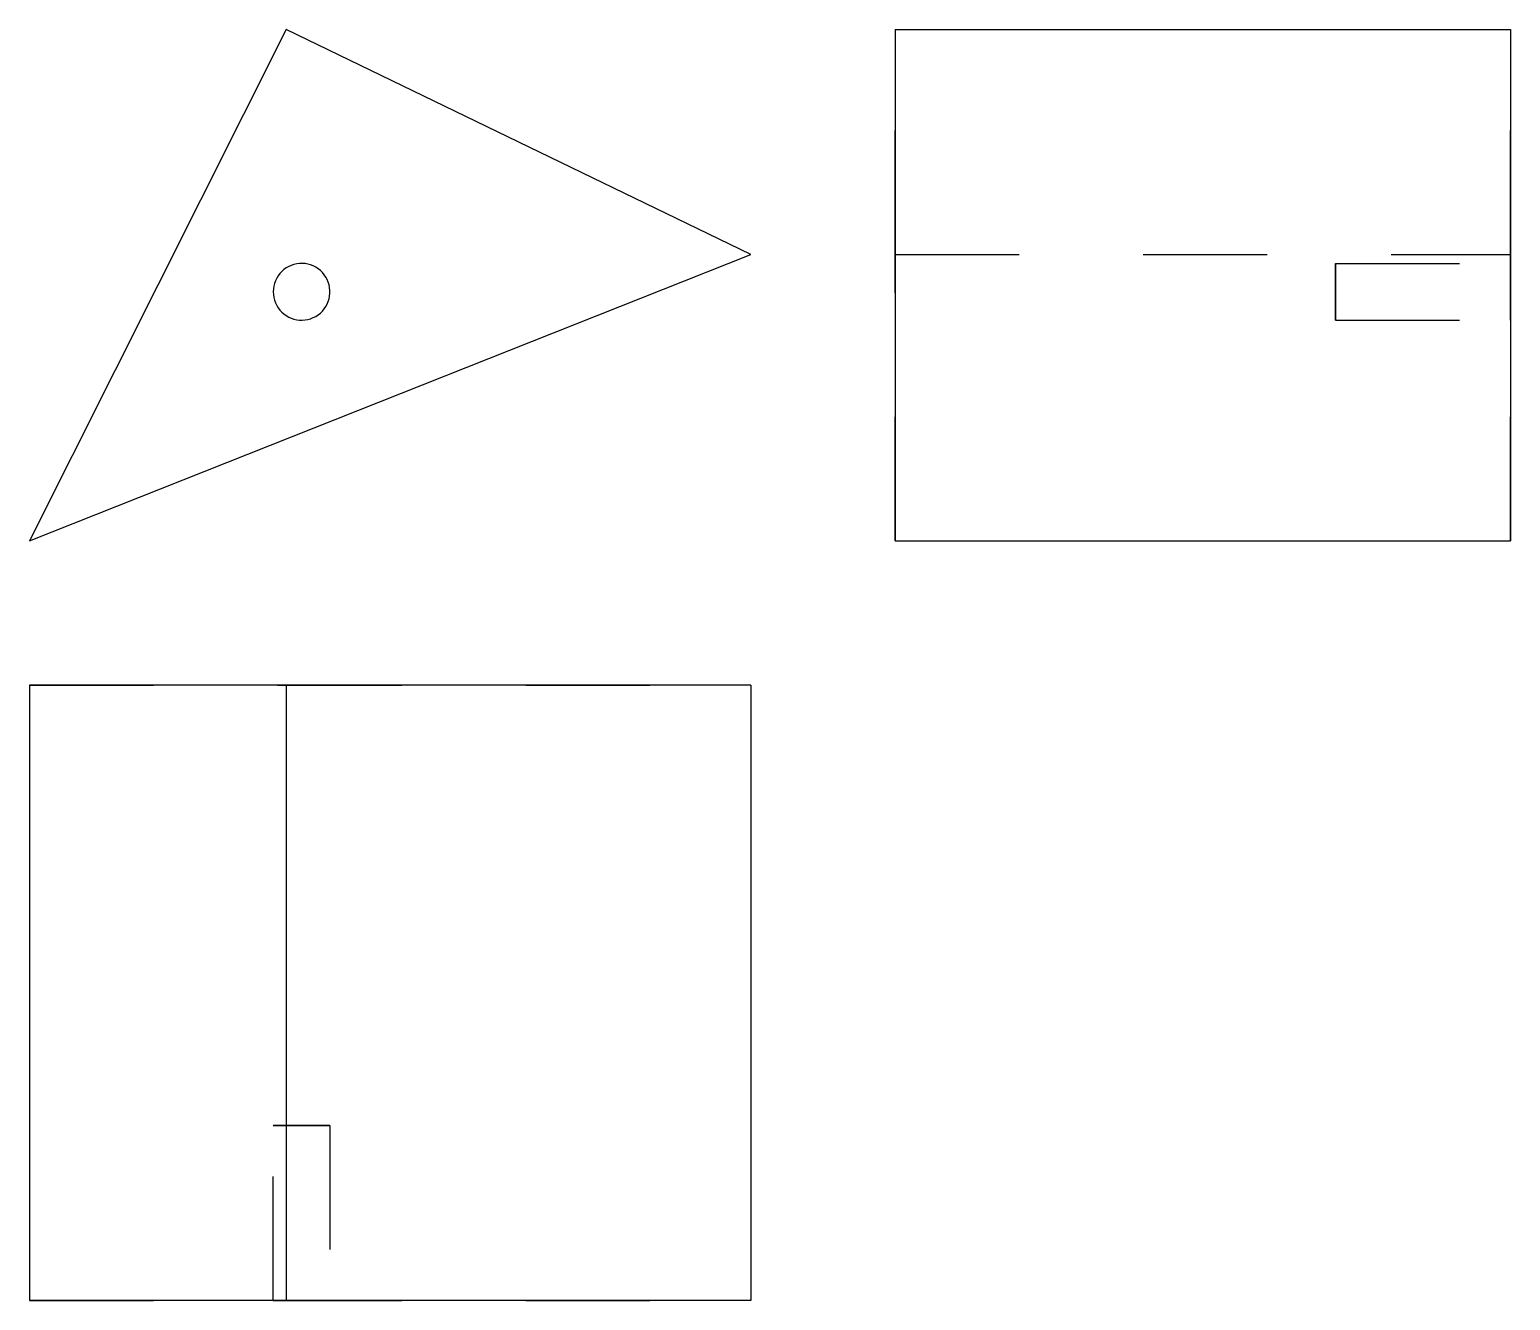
# Model space of a CAD drawing. Extents: x 0 to 1.19, y 0 to 1.02.
import ezdxf

# ---------------------------------------------------------------- set-up
doc = ezdxf.new("R2010")
doc.units = 0
doc.linetypes.add('HIDDEN', pattern=[0.029078, 0.019395, -0.009683])
for name, color, linetype in [('FRONT', 7, 'CONTINUOUS'), ('FRONT_HID', 7, 'HIDDEN'), ('LEFT', 7, 'CONTINUOUS'), ('LEFT_HID', 7, 'HIDDEN'), ('TOP', 7, 'CONTINUOUS'), ('TOP_HID', 7, 'HIDDEN')]:
    doc.layers.add(name, color=color, linetype=linetype)

msp = doc.modelspace()

# ---------------------------------------------------------------- linework, layer by layer
at = {"layer": 'FRONT'}
for p, q in [((0.206913, 1.024738), (0, 0.612444)), ((0.581549, 0.843404), (0.206913, 1.024738)), ((0, 0.612444), (0.581549, 0.843404))]:
    msp.add_line(p, q, dxfattribs=at)
at = {"layer": 'FRONT_HID', "linetype": 'HIDDEN'}
for p, q in [((0.215352, 0.83584), (0.213129, 0.835333)), ((0.215352, 0.83584), (0.213129, 0.835333)), ((0.217615, 0.836124), (0.215352, 0.83584)), ((0.217615, 0.836124), (0.215352, 0.83584)), ((0.219894, 0.836181), (0.217615, 0.836124)), ((0.219894, 0.836181), (0.217615, 0.836124)), ((0.222167, 0.83601), (0.219894, 0.836181)), ((0.222167, 0.83601), (0.219894, 0.836181)), ((0.224413, 0.835614), (0.222167, 0.83601)), ((0.224413, 0.835614), (0.222167, 0.83601)), ((0.199239, 0.824255), (0.198249, 0.822201)), ((0.199239, 0.824255), (0.198249, 0.822201)), ((0.200427, 0.826201), (0.199239, 0.824255)), ((0.200427, 0.826201), (0.199239, 0.824255)), ((0.201804, 0.828018), (0.200427, 0.826201)), ((0.201804, 0.828018), (0.200427, 0.826201)), ((0.203355, 0.82969), (0.201804, 0.828018)), ((0.203355, 0.82969), (0.201804, 0.828018)), ((0.205064, 0.831198), (0.203355, 0.82969)), ((0.205064, 0.831198), (0.203355, 0.82969)), ((0.206915, 0.832529), (0.205064, 0.831198)), ((0.206915, 0.832529), (0.205064, 0.831198)), ((0.20889, 0.833669), (0.206915, 0.832529)), ((0.20889, 0.833669), (0.206915, 0.832529)), ((0.210968, 0.834607), (0.20889, 0.833669)), ((0.210968, 0.834607), (0.20889, 0.833669)), ((0.213129, 0.835333), (0.210968, 0.834607)), ((0.213129, 0.835333), (0.210968, 0.834607)), ((0.226608, 0.834997), (0.224413, 0.835614)), ((0.226608, 0.834997), (0.224413, 0.835614)), ((0.22873, 0.834164), (0.226608, 0.834997)), ((0.22873, 0.834164), (0.226608, 0.834997)), ((0.230759, 0.833124), (0.22873, 0.834164)), ((0.230759, 0.833124), (0.22873, 0.834164)), ((0.232674, 0.831887), (0.230759, 0.833124)), ((0.232674, 0.831887), (0.230759, 0.833124)), ((0.234457, 0.830465), (0.232674, 0.831887)), ((0.234457, 0.830465), (0.232674, 0.831887)), ((0.236089, 0.828873), (0.234457, 0.830465)), ((0.236089, 0.828873), (0.234457, 0.830465)), ((0.237554, 0.827127), (0.236089, 0.828873)), ((0.237554, 0.827127), (0.236089, 0.828873)), ((0.238839, 0.825243), (0.237554, 0.827127)), ((0.238839, 0.825243), (0.237554, 0.827127)), ((0.239929, 0.823241), (0.238839, 0.825243)), ((0.239929, 0.823241), (0.238839, 0.825243)), ((0.196567, 0.815595), (0.196453, 0.813318)), ((0.196567, 0.815595), (0.196453, 0.813318)), ((0.196453, 0.813318), (0.196567, 0.811041)), ((0.196453, 0.813318), (0.196567, 0.811041)), ((0.196907, 0.817849), (0.196567, 0.815595)), ((0.196907, 0.817849), (0.196567, 0.815595)), ((0.197469, 0.820059), (0.196907, 0.817849)), ((0.197469, 0.820059), (0.196907, 0.817849)), ((0.198249, 0.822201), (0.197469, 0.820059)), ((0.198249, 0.822201), (0.197469, 0.820059)), ((0.240815, 0.82114), (0.239929, 0.823241)), ((0.240815, 0.82114), (0.239929, 0.823241)), ((0.241487, 0.818961), (0.240815, 0.82114)), ((0.241487, 0.818961), (0.240815, 0.82114)), ((0.241938, 0.816726), (0.241487, 0.818961)), ((0.241938, 0.816726), (0.241487, 0.818961)), ((0.242165, 0.814458), (0.241938, 0.816726)), ((0.242165, 0.814458), (0.241938, 0.816726)), ((0.241938, 0.809909), (0.242165, 0.812178)), ((0.241938, 0.809909), (0.242165, 0.812178)), ((0.242165, 0.812178), (0.242165, 0.814458)), ((0.242165, 0.812178), (0.242165, 0.814458)), ((0.196567, 0.811041), (0.196907, 0.808786)), ((0.196567, 0.811041), (0.196907, 0.808786)), ((0.196907, 0.808786), (0.197469, 0.806577)), ((0.196907, 0.808786), (0.197469, 0.806577)), ((0.197469, 0.806577), (0.198249, 0.804434)), ((0.197469, 0.806577), (0.198249, 0.804434)), ((0.198249, 0.804434), (0.199239, 0.80238)), ((0.198249, 0.804434), (0.199239, 0.80238)), ((0.199239, 0.80238), (0.200427, 0.800434)), ((0.199239, 0.80238), (0.200427, 0.800434)), ((0.200427, 0.800434), (0.201804, 0.798617)), ((0.200427, 0.800434), (0.201804, 0.798617)), ((0.237554, 0.799509), (0.238839, 0.801392)), ((0.237554, 0.799509), (0.238839, 0.801392)), ((0.238839, 0.801392), (0.239929, 0.803395)), ((0.238839, 0.801392), (0.239929, 0.803395)), ((0.239929, 0.803395), (0.240815, 0.805496)), ((0.239929, 0.803395), (0.240815, 0.805496)), ((0.240815, 0.805496), (0.241487, 0.807674)), ((0.240815, 0.805496), (0.241487, 0.807674)), ((0.241487, 0.807674), (0.241938, 0.809909)), ((0.241487, 0.807674), (0.241938, 0.809909)), ((0.201804, 0.798617), (0.203355, 0.796946)), ((0.201804, 0.798617), (0.203355, 0.796946)), ((0.203355, 0.796946), (0.205064, 0.795437)), ((0.203355, 0.796946), (0.205064, 0.795437)), ((0.205064, 0.795437), (0.206915, 0.794106)), ((0.205064, 0.795437), (0.206915, 0.794106)), ((0.206915, 0.794106), (0.20889, 0.792966)), ((0.206915, 0.794106), (0.20889, 0.792966)), ((0.20889, 0.792966), (0.210968, 0.792028)), ((0.20889, 0.792966), (0.210968, 0.792028)), ((0.210968, 0.792028), (0.213129, 0.791302)), ((0.210968, 0.792028), (0.213129, 0.791302)), ((0.213129, 0.791302), (0.215352, 0.790795)), ((0.213129, 0.791302), (0.215352, 0.790795)), ((0.215352, 0.790795), (0.217615, 0.790511)), ((0.215352, 0.790795), (0.217615, 0.790511)), ((0.217615, 0.790511), (0.219894, 0.790455)), ((0.217615, 0.790511), (0.219894, 0.790455)), ((0.219894, 0.790455), (0.222167, 0.790625)), ((0.219894, 0.790455), (0.222167, 0.790625)), ((0.222167, 0.790625), (0.224413, 0.791021)), ((0.222167, 0.790625), (0.224413, 0.791021)), ((0.224413, 0.791021), (0.226608, 0.791638)), ((0.224413, 0.791021), (0.226608, 0.791638)), ((0.226608, 0.791638), (0.22873, 0.792471)), ((0.226608, 0.791638), (0.22873, 0.792471)), ((0.22873, 0.792471), (0.230759, 0.793511)), ((0.22873, 0.792471), (0.230759, 0.793511)), ((0.230759, 0.793511), (0.232674, 0.794748)), ((0.230759, 0.793511), (0.232674, 0.794748)), ((0.232674, 0.794748), (0.234457, 0.79617)), ((0.232674, 0.794748), (0.234457, 0.79617)), ((0.234457, 0.79617), (0.236089, 0.797762)), ((0.234457, 0.79617), (0.236089, 0.797762)), ((0.236089, 0.797762), (0.237554, 0.799509)), ((0.236089, 0.797762), (0.237554, 0.799509))]:
    msp.add_line(p, q, dxfattribs=at)
at = {"layer": 'LEFT'}
for p, q in [((0.697859, 1.024738), (1.193993, 1.024738)), ((0.697859, 1.024738), (0.697859, 0.612444)), ((1.193993, 1.024738), (1.193993, 0.612444)), ((0.697859, 0.612444), (1.193993, 0.612444))]:
    msp.add_line(p, q, dxfattribs=at)
at = {"layer": 'LEFT_HID', "linetype": 'HIDDEN'}
for p, q in [((0.697859, 0.843404), (0.697859, 1.024738)), ((1.193993, 0.843404), (1.193993, 1.024738)), ((0.697859, 0.843404), (1.193993, 0.843404)), ((0.697859, 0.612444), (0.697859, 0.843404)), ((1.052917, 0.790447), (1.052917, 0.836188)), ((1.052917, 0.836188), (1.052917, 0.813318)), ((1.052917, 0.836188), (1.193993, 0.836188)), ((1.193993, 0.612444), (1.193993, 0.843404)), ((1.193993, 0.790447), (1.193993, 0.836188)), ((1.193993, 0.836188), (1.193993, 0.813318)), ((1.052917, 0.813318), (1.052917, 0.790447)), ((1.193993, 0.813318), (1.193993, 0.790447)), ((1.052917, 0.790447), (1.193993, 0.790447))]:
    msp.add_line(p, q, dxfattribs=at)
at = {"layer": 'TOP'}
for p, q in [((0, 0.496134), (0, 0)), ((0.206913, 0.496134), (0, 0.496134)), ((0.206913, 0.496134), (0.206913, 0)), ((0.581549, 0.496134), (0.206913, 0.496134)), ((0.581549, 0.496134), (0.581549, 0)), ((0.206913, 0), (0, 0)), ((0.581549, 0), (0.206913, 0))]:
    msp.add_line(p, q, dxfattribs=at)
at = {"layer": 'TOP_HID', "linetype": 'HIDDEN'}
for p, q in [((0, 0.496134), (0.581549, 0.496134)), ((0.196453, 0), (0.196453, 0.141077)), ((0.196453, 0.141077), (0.242194, 0.141077)), ((0.242194, 0.141077), (0.196453, 0.141077)), ((0.242194, 0.141077), (0.242194, 0)), ((0, 0), (0.581549, 0)), ((0.196453, 0), (0.242194, 0)), ((0.242194, 0), (0.196453, 0))]:
    msp.add_line(p, q, dxfattribs=at)

doc.saveas('drawing.dxf')
